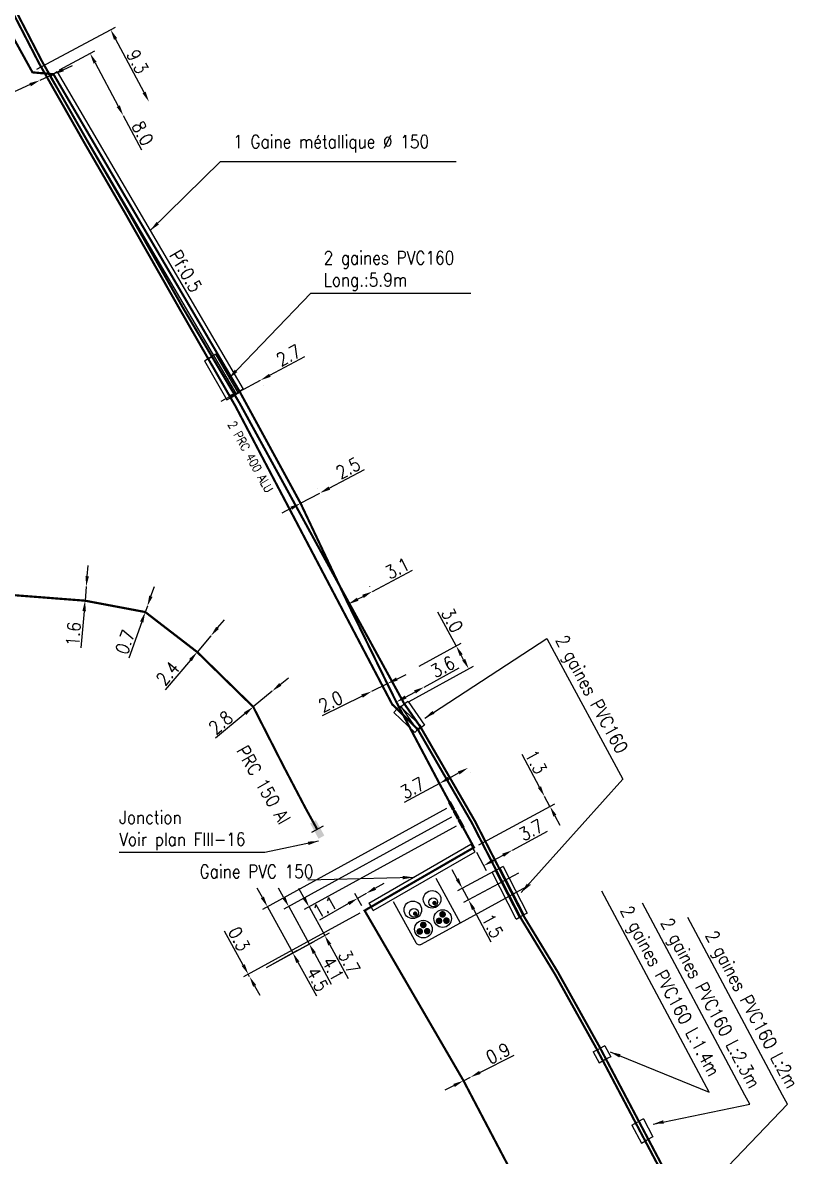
# Model space of a CAD drawing. Header units: millimetres. Extents: x 113457 to 114000, y 153000 to 154000.
# Drawn here: x 113658.1 to 113748.3, y 153534.9 to 153663.9 of the extents above; entities that cross this region are included whole.
import ezdxf
from ezdxf.enums import TextEntityAlignment as Align

# ---------------------------------------------------------------- set-up
doc = ezdxf.new("R2010")
doc.units = ezdxf.units.MM
doc.header["$PDMODE"] = 34
doc.layers.get('0').update_dxf_attribs({"linetype": 'CONTINUOUS'})
doc.layers.get('DEFPOINTS').update_dxf_attribs({"linetype": 'CONTINUOUS'})
for name, color, linetype in [('M_130', 3, 'M_ST_15'), ('M_300', 7, 'CONTINUOUS'), ('M_400', 7, 'CONTINUOUS')]:
    doc.layers.add(name, color=color, linetype=linetype)
doc.styles.add('M_ROMANS', font='ROMANS.shx', dxfattribs={"width": 0.75})
doc.styles.get("Standard").update_dxf_attribs({"font": 'romans.shx', "width": 0.85})
doc.linetypes.add('M_ST_15', pattern='A,5,-0.3,["XX",Standard,S=1,R=0,X=0,Y=-0.5],-2.5', length=7.8)
doc.dimstyles.get("Standard").update_dxf_attribs({"dimtxt": 1.5, "dimasz": 1.2, "dimexe": 0.625, "dimexo": 0.625, "dimgap": 0.25, "dimtad": 1, "dimdec": 1, "dimzin": 0, "dimdsep": 46, "dimtxsty": 'Standard', "dimcen": -0.5, "dimadec": 0, "dimazin": 0, "dimtfac": 1, "dimtdec": 1, "dimtmove": 0, "dimatfit": 3, "dimfxl": 1, "dimtolj": 1, "dimtzin": 0, "dimarcsym": 0})

# ---------------------------------------------------------------- blocks, each defined once
blk = doc.blocks.new('*D22')
at = {"layer": 'DEFPOINTS', "color": 0, "linetype": 'Continuous', "transparency": 16777216}
for p in [(113660.05, 153657.31), (113660.05, 153657.31), (113661.61, 153658.01)]:
    blk.add_point(p, dxfattribs=at)
at = {"layer": 'M_130', "color": 0, "linetype": 'Continuous', "lineweight": -2, "transparency": 16777216}
for p, q in [((113662.7, 153658.51), (113663.79, 153659)), ((113658.96, 153656.82), (113655, 153655.03)), ((113661.61, 153658.01), (113660.05, 153657.31))]:
    blk.add_line(p, q, dxfattribs=at)
at = {"layer": 'M_130', "color": 0, "linetype": 'Continuous', "transparency": 16777216}
for points in [[(113662.62, 153658.69), (113662.78, 153658.33), (113661.61, 153658.01)], [(113658.87, 153657), (113659.04, 153656.63), (113660.05, 153657.31)]]:
    blk.add_solid(points, dxfattribs=at)
at = {"layer": 'M_130', "color": 0, "linetype": 'Continuous', "transparency": 16777216, "insert": (113655.95, 153656.56), "char_height": 1.5, "attachment_point": 5, "rotation": 24.3128}
blk.add_mtext('\\A1;1.7', dxfattribs=at)
blk = doc.blocks.new('*D23')
at = {"layer": 'DEFPOINTS', "color": 0, "linetype": 'Continuous', "transparency": 16777216}
for p in [(113661.73, 153658.2), (113669.55, 153653.31), (113665.49, 153651.15)]:
    blk.add_point(p, dxfattribs=at)
at = {"layer": 'M_130', "color": 0, "linetype": 'Continuous', "lineweight": -2, "transparency": 16777216}
for p, q in [((113662.28, 153658.5), (113666.33, 153660.66)), ((113666.35, 153659.31), (113668.98, 153654.37)), ((113669.55, 153653.31), (113671.62, 153649.42))]:
    blk.add_line(p, q, dxfattribs=at)
at = {"layer": 'M_130', "color": 0, "linetype": 'Continuous', "transparency": 16777216}
for points in [[(113666.52, 153659.4), (113666.17, 153659.21), (113665.78, 153660.37)], [(113669.16, 153654.46), (113668.81, 153654.27), (113669.55, 153653.31)]]:
    blk.add_solid(points, dxfattribs=at)
at = {"layer": 'M_130', "color": 0, "linetype": 'Continuous', "transparency": 16777216, "insert": (113671.76, 153651.29), "char_height": 1.5, "attachment_point": 5, "rotation": 298.0617}
blk.add_mtext('\\A1;8.0', dxfattribs=at)
blk = doc.blocks.new('*D24')
at = {"layer": 'DEFPOINTS', "color": 0, "linetype": 'Continuous', "transparency": 16777216}
for p in [(113685.16, 153623.2), (113685.16, 153623.19), (113682.78, 153621.93)]:
    blk.add_point(p, dxfattribs=at)
at = {"layer": 'M_130', "color": 0, "linetype": 'Continuous', "lineweight": -2, "transparency": 16777216}
for p, q in [((113686.22, 153623.76), (113690.22, 153625.9)), ((113682.78, 153621.92), (113685.16, 153623.19)), ((113685.45, 153622.65), (113685.46, 153622.64)), ((113681.72, 153621.35), (113680.66, 153620.79)), ((113683.07, 153621.38), (113683.08, 153621.37))]:
    blk.add_line(p, q, dxfattribs=at)
at = {"layer": 'M_130', "color": 0, "linetype": 'Continuous', "transparency": 16777216}
for points in [[(113686.13, 153623.93), (113686.31, 153623.58), (113685.16, 153623.19)], [(113681.63, 153621.53), (113681.82, 153621.18), (113682.78, 153621.92)]]:
    blk.add_solid(points, dxfattribs=at)
at = {"layer": 'M_130', "color": 0, "linetype": 'Continuous', "transparency": 16777216, "insert": (113688.35, 153626.03), "char_height": 1.5, "attachment_point": 5, "rotation": 28.1362}
blk.add_mtext('\\A1;2.7', dxfattribs=at)
blk = doc.blocks.new('*D25')
at = {"layer": 'DEFPOINTS', "color": 0, "linetype": 'Continuous', "transparency": 16777216}
for p in [(113691.93, 153610.37), (113691.94, 153610.36), (113689.73, 153609.19)]:
    blk.add_point(p, dxfattribs=at)
at = {"layer": 'M_130', "color": 0, "linetype": 'Continuous', "lineweight": -2, "transparency": 16777216}
for p, q in [((113692.99, 153610.93), (113697, 153613.05)), ((113689.72, 153609.2), (113691.93, 153610.37)), ((113691.64, 153610.91), (113691.64, 153610.92)), ((113689.44, 153609.74), (113689.43, 153609.75)), ((113688.66, 153608.63), (113687.6, 153608.07))]:
    blk.add_line(p, q, dxfattribs=at)
at = {"layer": 'M_130', "color": 0, "linetype": 'Continuous', "transparency": 16777216}
for points in [[(113692.9, 153611.11), (113693.09, 153610.75), (113691.93, 153610.37)], [(113688.57, 153608.81), (113688.76, 153608.46), (113689.72, 153609.2)]]:
    blk.add_solid(points, dxfattribs=at)
at = {"layer": 'M_130', "color": 0, "linetype": 'Continuous', "transparency": 16777216, "insert": (113695.13, 153613.19), "char_height": 1.5, "attachment_point": 5, "rotation": 27.9201}
blk.add_mtext('\\A1;2.5', dxfattribs=at)
blk = doc.blocks.new('*D26')
at = {"layer": 'DEFPOINTS', "color": 0, "linetype": 'Continuous', "transparency": 16777216}
for p in [(113697.89, 153599.17), (113697.9, 153599.16), (113695.16, 153597.71)]:
    blk.add_point(p, dxfattribs=at)
at = {"layer": 'M_130', "color": 0, "linetype": 'Continuous', "lineweight": -2, "transparency": 16777216}
for p, q in [((113697.89, 153599.17), (113702.45, 153601.59)), ((113697.61, 153599.71), (113697.6, 153599.72)), ((113694.87, 153598.26), (113694.86, 153598.27)), ((113696.21, 153598.28), (113696.83, 153598.61))]:
    blk.add_line(p, q, dxfattribs=at)
at = {"layer": 'M_130', "color": 0, "linetype": 'Continuous', "transparency": 16777216}
for points in [[(113696.74, 153598.79), (113696.92, 153598.43), (113697.89, 153599.17)], [(113696.12, 153598.46), (113696.3, 153598.11), (113695.15, 153597.72)]]:
    blk.add_solid(points, dxfattribs=at)
at = {"layer": 'M_130', "color": 0, "linetype": 'Continuous', "transparency": 16777216, "insert": (113700.74, 153601.81), "char_height": 1.5, "attachment_point": 5, "rotation": 27.9154}
blk.add_mtext('\\A1;3.1', dxfattribs=at)
blk = doc.blocks.new('*D27')
at = {"layer": 'DEFPOINTS', "color": 0, "linetype": 'Continuous', "transparency": 16777216}
for p in [(113703.78, 153588.3), (113703.78, 153588.3), (113700.62, 153586.59)]:
    blk.add_point(p, dxfattribs=at)
at = {"layer": 'M_130', "color": 0, "linetype": 'Continuous', "lineweight": -2, "transparency": 16777216}
for p, q in [((113703.78, 153588.3), (113707.77, 153590.47)), ((113701.68, 153587.16), (113702.73, 153587.73))]:
    blk.add_line(p, q, dxfattribs=at)
at = {"layer": 'M_130', "color": 0, "linetype": 'Continuous', "transparency": 16777216}
for points in [[(113701.58, 153587.34), (113701.77, 153586.98), (113700.62, 153586.59)], [(113702.63, 153587.91), (113702.83, 153587.56), (113703.78, 153588.3)]]:
    blk.add_solid(points, dxfattribs=at)
at = {"layer": 'M_130', "color": 0, "linetype": 'Continuous', "transparency": 16777216, "insert": (113705.9, 153590.59), "char_height": 1.5, "attachment_point": 5, "rotation": 28.4986}
blk.add_mtext('\\A1;3.6', dxfattribs=at)
blk = doc.blocks.new('*D28')
at = {"layer": 'DEFPOINTS', "color": 0, "linetype": 'Continuous', "transparency": 16777216}
for p in [(113708.77, 153579.09), (113708.77, 153579.09), (113705.52, 153577.33)]:
    blk.add_point(p, dxfattribs=at)
at = {"layer": 'M_130', "color": 0, "linetype": 'Continuous', "lineweight": -2, "transparency": 16777216}
for p, q in [((113707.72, 153578.52), (113706.58, 153577.9)), ((113709.07, 153578.54), (113709.07, 153578.54)), ((113705.52, 153577.33), (113701.53, 153575.17)), ((113705.82, 153576.78), (113705.82, 153576.78))]:
    blk.add_line(p, q, dxfattribs=at)
at = {"layer": 'M_130', "color": 0, "linetype": 'Continuous', "transparency": 16777216}
for points in [[(113707.62, 153578.7), (113707.81, 153578.35), (113708.77, 153579.09)], [(113706.48, 153578.08), (113706.67, 153577.73), (113705.52, 153577.33)]]:
    blk.add_solid(points, dxfattribs=at)
at = {"layer": 'M_130', "color": 0, "linetype": 'Continuous', "transparency": 16777216, "insert": (113702.45, 153576.81), "char_height": 1.5, "attachment_point": 5, "rotation": 28.4174}
blk.add_mtext('\\A1;3.7', dxfattribs=at)
blk = doc.blocks.new('*D29')
at = {"layer": 'DEFPOINTS', "color": 0, "linetype": 'Continuous', "transparency": 16777216}
for p in [(113708.26, 153543.52), (113709.06, 153543.92), (113709.06, 153543.92)]:
    blk.add_point(p, dxfattribs=at)
at = {"layer": 'M_130', "color": 0, "linetype": 'Continuous', "lineweight": -2, "transparency": 16777216}
for p, q in [((113710.13, 153544.46), (113714.04, 153546.44)), ((113708.26, 153543.52), (113709.06, 153543.92)), ((113707.19, 153542.98), (113706.12, 153542.44))]:
    blk.add_line(p, q, dxfattribs=at)
at = {"layer": 'M_130', "color": 0, "linetype": 'Continuous', "transparency": 16777216}
for points in [[(113710.04, 153544.64), (113710.22, 153544.29), (113709.06, 153543.92)], [(113707.1, 153543.15), (113707.28, 153542.8), (113708.26, 153543.52)]]:
    blk.add_solid(points, dxfattribs=at)
at = {"layer": 'M_130', "color": 0, "linetype": 'Continuous', "transparency": 16777216, "insert": (113712.2, 153546.63), "char_height": 1.5, "attachment_point": 5, "rotation": 26.8109}
blk.add_mtext('\\A1;0.9', dxfattribs=at)
blk = doc.blocks.new('*D48')
at = {"layer": 'DEFPOINTS', "color": 0, "linetype": 'Continuous', "transparency": 16777216}
for p in [(113697.01, 153562.87), (113697.16, 153562.61), (113683.92, 153555.35)]:
    blk.add_point(p, dxfattribs=at)
at = {"layer": 'M_130', "color": 0, "linetype": 'Continuous', "lineweight": -2, "transparency": 16777216}
for p, q in [((113696.47, 153562.57), (113683.23, 153555.32)), ((113683.2, 153556.67), (113681.08, 153560.54)), ((113683.92, 153555.35), (113683.78, 153555.62)), ((113684.5, 153554.3), (113685.08, 153553.25))]:
    blk.add_line(p, q, dxfattribs=at)
at = {"layer": 'M_130', "color": 0, "linetype": 'Continuous', "transparency": 16777216}
for points in [[(113683.38, 153556.77), (113683.02, 153556.58), (113683.78, 153555.62)], [(113684.68, 153554.4), (113684.32, 153554.2), (113683.92, 153555.35)]]:
    blk.add_solid(points, dxfattribs=at)
at = {"layer": 'M_130', "color": 0, "linetype": 'Continuous', "transparency": 16777216, "insert": (113682.72, 153559.63), "char_height": 1.5, "attachment_point": 5, "rotation": 298.7255}
blk.add_mtext('\\A1;0.3', dxfattribs=at)
blk = doc.blocks.new('*D49')
at = {"layer": 'DEFPOINTS', "color": 0, "linetype": 'Continuous', "transparency": 16777216}
for p in [(113697.17, 153564.81), (113697.01, 153562.87), (113697.97, 153563.42)]:
    blk.add_point(p, dxfattribs=at)
at = {"layer": 'M_130', "color": 0, "linetype": 'Continuous', "lineweight": -2, "transparency": 16777216}
for p, q in [((113698.21, 153565.41), (113699.25, 153566)), ((113696.7, 153563.42), (113695.91, 153564.8)), ((113697.17, 153564.81), (113696.22, 153564.26)), ((113695.18, 153563.66), (113691.86, 153561.76))]:
    blk.add_line(p, q, dxfattribs=at)
at = {"layer": 'M_130', "color": 0, "linetype": 'Continuous', "transparency": 16777216}
for points in [[(113698.11, 153565.58), (113698.31, 153565.23), (113697.17, 153564.81)], [(113695.08, 153563.84), (113695.28, 153563.49), (113696.22, 153564.26)]]:
    blk.add_solid(points, dxfattribs=at)
at = {"layer": 'M_130', "color": 0, "linetype": 'Continuous', "transparency": 16777216, "insert": (113692.5, 153563.28), "char_height": 1.5, "attachment_point": 5, "rotation": 29.8367}
blk.add_mtext('\\A1;1.1', dxfattribs=at)
blk = doc.blocks.new('*D51')
at = {"layer": 'DEFPOINTS', "color": 0, "linetype": 'Continuous', "transparency": 16777216}
for p in [(113668.11, 153663.08), (113659.17, 153658.31), (113672.48, 153654.87)]:
    blk.add_point(p, dxfattribs=at)
at = {"layer": 'M_130', "color": 0, "linetype": 'Continuous', "lineweight": -2, "transparency": 16777216}
for p, q in [((113659.72, 153658.6), (113668.66, 153663.37)), ((113671.91, 153655.93), (113668.67, 153662.02))]:
    blk.add_line(p, q, dxfattribs=at)
at = {"layer": 'M_130', "color": 0, "linetype": 'Continuous', "transparency": 16777216}
for points in [[(113668.85, 153662.11), (113668.49, 153661.92), (113668.11, 153663.08)], [(113672.09, 153656.02), (113671.74, 153655.84), (113672.48, 153654.87)]]:
    blk.add_solid(points, dxfattribs=at)
at = {"layer": 'M_130', "color": 0, "linetype": 'Continuous', "transparency": 16777216, "insert": (113671.17, 153659.44), "char_height": 1.5, "attachment_point": 5, "rotation": 298.0617}
blk.add_mtext('\\A1;9.3', dxfattribs=at)
blk = doc.blocks.new('*D52')
at = {"layer": 'DEFPOINTS', "color": 0, "linetype": 'Continuous', "transparency": 16777216}
for p in [(113717.48, 153575.86), (113718.1, 153574.71), (113709.45, 153570.05)]:
    blk.add_point(p, dxfattribs=at)
at = {"layer": 'M_130', "color": 0, "linetype": 'Continuous', "lineweight": -2, "transparency": 16777216}
for p, q in [((113716.91, 153576.92), (113714.92, 153580.61)), ((113718.1, 153574.71), (113717.48, 153575.86)), ((113710, 153570.35), (113718.65, 153575.01)), ((113718.66, 153573.66), (113719.23, 153572.6))]:
    blk.add_line(p, q, dxfattribs=at)
at = {"layer": 'M_130', "color": 0, "linetype": 'Continuous', "transparency": 16777216}
for points in [[(113717.08, 153577.01), (113716.73, 153576.82), (113717.48, 153575.86)], [(113718.84, 153573.75), (113718.49, 153573.56), (113718.1, 153574.71)]]:
    blk.add_solid(points, dxfattribs=at)
at = {"layer": 'M_130', "color": 0, "linetype": 'Continuous', "transparency": 16777216, "insert": (113716.51, 153579.77), "char_height": 1.5, "attachment_point": 5, "rotation": 298.3428}
blk.add_mtext('\\A1;1.3', dxfattribs=at)
blk = doc.blocks.new('*D53')
at = {"layer": 'DEFPOINTS', "color": 0, "linetype": 'Continuous', "transparency": 16777216}
for p in [(113709.45, 153570.05), (113713.82, 153569.74), (113713.82, 153569.74)]:
    blk.add_point(p, dxfattribs=at)
at = {"layer": 'M_130', "color": 0, "linetype": 'Continuous', "lineweight": -2, "transparency": 16777216}
for p, q in [((113713.82, 153569.74), (113717.81, 153571.89)), ((113709.75, 153569.5), (113710.86, 153567.43)), ((113711.62, 153568.55), (113712.77, 153569.17))]:
    blk.add_line(p, q, dxfattribs=at)
at = {"layer": 'M_130', "color": 0, "linetype": 'Continuous', "transparency": 16777216}
for points in [[(113712.67, 153569.34), (113712.86, 153568.99), (113713.82, 153569.74)], [(113711.53, 153568.73), (113711.72, 153568.37), (113710.57, 153567.98)]]:
    blk.add_solid(points, dxfattribs=at)
at = {"layer": 'M_130', "color": 0, "linetype": 'Continuous', "transparency": 16777216, "insert": (113715.94, 153572.02), "char_height": 1.5, "attachment_point": 5, "rotation": 28.3526}
blk.add_mtext('\\A1;3.7', dxfattribs=at)
blk = doc.blocks.new('*D71')
at = {"layer": 'DEFPOINTS', "color": 0, "linetype": 'Continuous', "transparency": 16777216}
for p in [(113672.29, 153597.49), (113672.29, 153597.49), (113672.05, 153596.83)]:
    blk.add_point(p, dxfattribs=at)
at = {"layer": 'M_130', "color": 0, "linetype": 'Continuous', "lineweight": -2, "transparency": 16777216}
for p, q in [((113672.69, 153598.62), (113673.1, 153599.75)), ((113672.29, 153597.49), (113672.05, 153596.83)), ((113671.65, 153595.7), (113670.17, 153591.59))]:
    blk.add_line(p, q, dxfattribs=at)
at = {"layer": 'M_130', "color": 0, "linetype": 'Continuous', "transparency": 16777216}
for points in [[(113672.5, 153598.69), (113672.88, 153598.55), (113672.29, 153597.49)], [(113671.46, 153595.77), (113671.83, 153595.63), (113672.05, 153596.83)]]:
    blk.add_solid(points, dxfattribs=at)
at = {"layer": 'M_130', "color": 0, "linetype": 'Continuous', "transparency": 16777216, "insert": (113669.76, 153593.42), "char_height": 1.5, "attachment_point": 5, "rotation": 70.2976}
blk.add_mtext('\\A1;0.7', dxfattribs=at)
blk = doc.blocks.new('*D72')
at = {"layer": 'DEFPOINTS', "color": 0, "linetype": 'Continuous', "transparency": 16777216}
for p in [(113665.34, 153599.72), (113665.34, 153599.72), (113665.2, 153598.12)]:
    blk.add_point(p, dxfattribs=at)
at = {"layer": 'M_130', "color": 0, "linetype": 'Continuous', "lineweight": -2, "transparency": 16777216}
for p, q in [((113665.44, 153600.91), (113665.55, 153602.11)), ((113665.34, 153599.72), (113665.2, 153598.12)), ((113665.1, 153596.93), (113664.74, 153592.75))]:
    blk.add_line(p, q, dxfattribs=at)
at = {"layer": 'M_130', "color": 0, "linetype": 'Continuous', "transparency": 16777216}
for points in [[(113665.25, 153600.93), (113665.64, 153600.89), (113665.34, 153599.72)], [(113664.9, 153596.94), (113665.3, 153596.91), (113665.2, 153598.12)]]:
    blk.add_solid(points, dxfattribs=at)
at = {"layer": 'M_130', "color": 0, "linetype": 'Continuous', "transparency": 16777216, "insert": (113663.87, 153594.33), "char_height": 1.5, "attachment_point": 5, "rotation": 85.081}
blk.add_mtext('\\A1;1.6', dxfattribs=at)
blk = doc.blocks.new('*D73')
at = {"layer": 'DEFPOINTS', "color": 0, "linetype": 'Continuous', "transparency": 16777216}
for p in [(113679.51, 153594.11), (113679.51, 153594.11), (113677.96, 153592.28)]:
    blk.add_point(p, dxfattribs=at)
at = {"layer": 'M_130', "color": 0, "linetype": 'Continuous', "lineweight": -2, "transparency": 16777216}
for p, q in [((113680.28, 153595.03), (113681.05, 153595.95)), ((113679.51, 153594.11), (113677.96, 153592.28)), ((113677.19, 153591.36), (113674.33, 153587.97))]:
    blk.add_line(p, q, dxfattribs=at)
at = {"layer": 'M_130', "color": 0, "linetype": 'Continuous', "transparency": 16777216}
for points in [[(113680.13, 153595.16), (113680.43, 153594.9), (113679.51, 153594.11)], [(113677.04, 153591.49), (113677.34, 153591.23), (113677.96, 153592.28)]]:
    blk.add_solid(points, dxfattribs=at)
at = {"layer": 'M_130', "color": 0, "linetype": 'Continuous', "transparency": 16777216, "insert": (113674.61, 153589.85), "char_height": 1.5, "attachment_point": 5, "rotation": 49.9177}
blk.add_mtext('\\A1;2.4', dxfattribs=at)
blk = doc.blocks.new('*D74')
at = {"layer": 'DEFPOINTS', "color": 0, "linetype": 'Continuous', "transparency": 16777216}
for p in [(113686.49, 153587.83), (113686.49, 153587.83), (113684.34, 153586.04)]:
    blk.add_point(p, dxfattribs=at)
at = {"layer": 'M_130', "color": 0, "linetype": 'Continuous', "lineweight": -2, "transparency": 16777216}
for p, q in [((113687.42, 153588.59), (113688.34, 153589.36)), ((113686.49, 153587.83), (113684.34, 153586.04)), ((113683.41, 153585.27), (113680.05, 153582.48))]:
    blk.add_line(p, q, dxfattribs=at)
at = {"layer": 'M_130', "color": 0, "linetype": 'Continuous', "transparency": 16777216}
for points in [[(113687.29, 153588.75), (113687.54, 153588.44), (113686.49, 153587.83)], [(113683.29, 153585.43), (113683.54, 153585.12), (113684.34, 153586.04)]]:
    blk.add_solid(points, dxfattribs=at)
at = {"layer": 'M_130', "color": 0, "linetype": 'Continuous', "transparency": 16777216, "insert": (113680.63, 153584.26), "char_height": 1.5, "attachment_point": 5, "rotation": 39.6841}
blk.add_mtext('\\A1;2.8', dxfattribs=at)
blk = doc.blocks.new('M_300_04')
at = {"color": 0, "linetype": 'Continuous'}
blk.add_line((0, 1.125), (0, -0.375), dxfattribs=at)
blk.add_solid([(-1, 0.75), (-1, 0), (1, 0.75), (1, 0)], dxfattribs=at)
at = {"color": 0, "linetype": 'Continuous', "style": 'M_ROMANS', "width": 0.75, "flags": 3}
for tag, p in [('DEF_LEG', (0, -4.625)), ('DEF_COUP', (0, -7.125)), ('DEF_TYPE', (0, -9.625))]:
    blk.add_attdef(tag, text='', height=1.2, dxfattribs=at).set_placement(p, align=Align.MIDDLE)
blk = doc.blocks.new('*D97')
at = {"layer": 'DEFPOINTS', "color": 0, "linetype": 'Continuous', "transparency": 16777216}
for p in [(113712.31, 153567.66), (113715.06, 153567.44), (113708.83, 153564.08)]:
    blk.add_point(p, dxfattribs=at)
at = {"layer": 'M_400', "color": 0, "linetype": 'Continuous', "lineweight": -2, "transparency": 16777216}
for p, q in [((113707.55, 153566.45), (113706.98, 153567.51)), ((113711.76, 153567.36), (113707.57, 153565.1)), ((113714.51, 153567.14), (113708.28, 153563.78)), ((113708.12, 153565.4), (113708.83, 153564.08)), ((113709.4, 153563.02), (113711.39, 153559.33))]:
    blk.add_line(p, q, dxfattribs=at)
at = {"layer": 'M_400', "color": 0, "linetype": 'Continuous', "transparency": 16777216}
for points in [[(113707.73, 153566.55), (113707.38, 153566.36), (113708.12, 153565.4)], [(113709.58, 153563.12), (113709.23, 153562.93), (113708.83, 153564.08)]]:
    blk.add_solid(points, dxfattribs=at)
at = {"layer": 'M_400', "color": 0, "linetype": 'Continuous', "transparency": 16777216, "insert": (113711.56, 153561.12), "char_height": 1.5, "attachment_point": 5, "rotation": 298.3526}
blk.add_mtext('\\A1;1.5', dxfattribs=at)
blk = doc.blocks.new('*D98')
at = {"layer": 'DEFPOINTS', "color": 0, "linetype": 'Continuous', "transparency": 16777216}
for p in [(113707.43, 153592.98), (113702.66, 153590.38), (113701.54, 153586.37)]:
    blk.add_point(p, dxfattribs=at)
at = {"layer": 'M_400', "color": 0, "linetype": 'Continuous', "lineweight": -2, "transparency": 16777216}
for p, q in [((113707.43, 153592.98), (113705.34, 153596.81)), ((113703.21, 153590.67), (113707.98, 153593.28)), ((113708.28, 153591.41), (113708, 153591.92)), ((113702.09, 153586.67), (113709.4, 153590.66))]:
    blk.add_line(p, q, dxfattribs=at)
at = {"layer": 'M_400', "color": 0, "linetype": 'Continuous', "transparency": 16777216}
for points in [[(113708.18, 153592.02), (113707.83, 153591.83), (113707.43, 153592.98)], [(113708.46, 153591.51), (113708.11, 153591.32), (113708.86, 153590.36)]]:
    blk.add_solid(points, dxfattribs=at)
at = {"layer": 'M_400', "color": 0, "linetype": 'Continuous', "transparency": 16777216, "insert": (113706.98, 153595.9), "char_height": 1.5, "attachment_point": 5, "rotation": 298.5851}
blk.add_mtext('\\A1;3.0', dxfattribs=at)
blk = doc.blocks.new('*D172')
at = {"layer": 'DEFPOINTS', "color": 0, "linetype": 'Continuous', "transparency": 16777216}
for p in [(113707.44, 153573.78), (113690.71, 153559.07), (113685.3, 153556.11)]:
    blk.add_point(p, dxfattribs=at)
at = {"layer": 'M_300', "color": 0, "linetype": 'Continuous', "lineweight": -2, "transparency": 16777216}
for p, q in [((113706.89, 153573.48), (113687.83, 153563.03)), ((113687.8, 153564.38), (113687.22, 153565.43)), ((113688.38, 153563.33), (113690.71, 153559.07)), ((113685.85, 153556.41), (113691.26, 153559.37)), ((113691.29, 153558.02), (113693.21, 153554.51))]:
    blk.add_line(p, q, dxfattribs=at)
at = {"layer": 'M_300', "color": 0, "linetype": 'Continuous', "transparency": 16777216}
for points in [[(113687.98, 153564.48), (113687.62, 153564.28), (113688.38, 153563.33)], [(113691.46, 153558.12), (113691.11, 153557.92), (113690.71, 153559.07)]]:
    blk.add_solid(points, dxfattribs=at)
at = {"layer": 'M_300', "color": 0, "linetype": 'Continuous', "transparency": 16777216, "insert": (113693.41, 153556.22), "char_height": 1.5, "attachment_point": 5, "rotation": 298.7255}
blk.add_mtext('\\A1;4.1', dxfattribs=at)
blk = doc.blocks.new('*D173')
at = {"layer": 'DEFPOINTS', "color": 0, "linetype": 'Continuous', "transparency": 16777216}
for p in [(113707.98, 153572.76), (113692.47, 153560.04), (113685.3, 153556.11)]:
    blk.add_point(p, dxfattribs=at)
at = {"layer": 'M_300', "color": 0, "linetype": 'Continuous', "lineweight": -2, "transparency": 16777216}
for p, q in [((113707.44, 153572.46), (113690.14, 153562.98)), ((113690.11, 153564.34), (113689.54, 153565.39)), ((113690.69, 153563.28), (113692.47, 153560.04)), ((113685.85, 153556.41), (113693.02, 153560.34)), ((113693.05, 153558.98), (113695.15, 153555.15))]:
    blk.add_line(p, q, dxfattribs=at)
at = {"layer": 'M_300', "color": 0, "linetype": 'Continuous', "transparency": 16777216}
for points in [[(113690.29, 153564.43), (113689.94, 153564.24), (113690.69, 153563.28)], [(113693.22, 153559.08), (113692.87, 153558.89), (113692.47, 153560.04)]]:
    blk.add_solid(points, dxfattribs=at)
at = {"layer": 'M_300', "color": 0, "linetype": 'Continuous', "transparency": 16777216, "insert": (113695.26, 153557.02), "char_height": 1.5, "attachment_point": 5, "rotation": 298.7255}
blk.add_mtext('\\A1;3.7', dxfattribs=at)
blk = doc.blocks.new('*D174')
at = {"layer": 'DEFPOINTS', "color": 0, "linetype": 'Continuous', "transparency": 16777216}
for p in [(113706.89, 153574.79), (113688.84, 153558.05), (113685.3, 153556.11)]:
    blk.add_point(p, dxfattribs=at)
at = {"layer": 'M_300', "color": 0, "linetype": 'Continuous', "lineweight": -2, "transparency": 16777216}
for p, q in [((113706.34, 153574.49), (113685.41, 153563.01)), ((113685.38, 153564.36), (113684.8, 153565.42)), ((113685.96, 153563.31), (113688.84, 153558.05)), ((113685.85, 153556.41), (113689.39, 153558.35)), ((113689.42, 153556.99), (113691.52, 153553.16))]:
    blk.add_line(p, q, dxfattribs=at)
at = {"layer": 'M_300', "color": 0, "linetype": 'Continuous', "transparency": 16777216}
for points in [[(113685.55, 153564.46), (113685.2, 153564.27), (113685.96, 153563.31)], [(113689.59, 153557.09), (113689.24, 153556.9), (113688.84, 153558.05)]]:
    blk.add_solid(points, dxfattribs=at)
at = {"layer": 'M_300', "color": 0, "linetype": 'Continuous', "transparency": 16777216, "insert": (113691.63, 153555.03), "char_height": 1.5, "attachment_point": 5, "rotation": 298.7255}
blk.add_mtext('\\A1;4.5', dxfattribs=at)
blk = doc.blocks.new('M_300_03')
at = {"color": 0, "linetype": 'Continuous'}
blk.add_solid([(-1, 0.75), (-1, 0), (1, 0.75), (1, 0)], dxfattribs=at)
at = {"color": 0, "linetype": 'Continuous', "style": 'M_ROMANS', "width": 0.75, "flags": 3}
for tag, p in [('DEF_LEG', (0, -4.625)), ('DEF_COUP', (0, -7.125)), ('DEF_TYPE', (0, -9.625))]:
    blk.add_attdef(tag, text='', height=1.2, dxfattribs=at).set_placement(p, align=Align.MIDDLE)
blk = doc.blocks.new('*D175')
at = {"layer": 'DEFPOINTS', "color": 0, "linetype": 'Continuous', "transparency": 16777216}
for p in [(113699.59, 153588.68), (113699.59, 153588.68), (113697.8, 153587.8)]:
    blk.add_point(p, dxfattribs=at)
at = {"layer": 'M_130', "color": 0, "linetype": 'Continuous', "lineweight": -2, "transparency": 16777216}
for p, q in [((113700.67, 153589.21), (113701.75, 153589.74)), ((113699.59, 153588.68), (113697.8, 153587.8)), ((113696.72, 153587.27), (113692.18, 153585.04))]:
    blk.add_line(p, q, dxfattribs=at)
at = {"layer": 'M_130', "color": 0, "linetype": 'Continuous', "transparency": 16777216}
for points in [[(113700.58, 153589.39), (113700.76, 153589.03), (113699.59, 153588.68)], [(113696.63, 153587.45), (113696.81, 153587.09), (113697.8, 153587.8)]]:
    blk.add_solid(points, dxfattribs=at)
at = {"layer": 'M_130', "color": 0, "linetype": 'Continuous', "transparency": 16777216, "insert": (113693.16, 153586.64), "char_height": 1.5, "attachment_point": 5, "rotation": 26.161}
blk.add_mtext('\\A1;2.0', dxfattribs=at)

msp = doc.modelspace()

# ---------------------------------------------------------------- linework, layer by layer
at = {"layer": 'M_130', "color": 3, "const_width": 0.25, "flags": 128}
msp.add_lwpolyline([(113600.93, 153746.5), (113600.99, 153746.4, 0.428385), (113601.68, 153746.18), (113607.27, 153749.26), (113613.6, 153738.15), (113617.59, 153730.93), (113627.64, 153713.73), (113633.66, 153703.28), (113634.89, 153702.89), (113642.61, 153688.33), (113659.22, 153658.22), (113661.61, 153658.01), (113682.78, 153621.93), (113689.73, 153609.19), (113695.16, 153597.71), (113699.59, 153588.68), (113700.62, 153586.59), (113705.52, 153577.33), (113706.89, 153574.79), (113707.44, 153573.78), (113707.98, 153572.76), (113709.45, 153570.05), (113697.01, 153562.87), (113708.26, 153543.52), (113716.06, 153528.68), (113720.54, 153519.82), (113733.76, 153495.49), (113736.56, 153491.2), (113736.56, 153491.2), (113743.26, 153477.26), (113744.81, 153476.98), (113746.31, 153472.73), (113750.73, 153461.89), (113752.75, 153456.7), (113755.8, 153446.67), (113758.42, 153439.25), (113761.41, 153429.48), (113764.64, 153420.14), (113769.79, 153403.63), (113780.29, 153369.59), (113787.25, 153348.78), (113787.25, 153348.78), (113798.42, 153311.54), (113801.13, 153302.96), (113806.16, 153289.16), (113806.16, 153289.16), (113807.04, 153286.49), (113808.56, 153286.16), (113812.6, 153273.52), (113829.3, 153219.45), (113837.36, 153194.14), (113846.95, 153162.16), (113850.97, 153149.45), (113855.89, 153134.33), (113857.89, 153127.76), (113858.23, 153125.9), (113858.69, 153121.87), (113865.19, 153101.06), (113869.82, 153087.29), (113871.17, 153083.51), (113873.89, 153075.95), (113876.69, 153066.61), (113876.69, 153066.61), (113883.81, 153049.82), (113887.32, 153037.97), (113892.08, 153022.86), (113893.4, 153021.86), (113894.06, 153019.89), (113892.75, 153018.54), (113894.38, 153012.79), (113898.51, 153001.16), (113899, 153000)], format="xyb", dxfattribs=at)
at = {"layer": 'M_130', "const_width": 0.25, "flags": 128}
msp.add_lwpolyline([(113602.75, 153741.7), (113602.87, 153741.46), (113604.64, 153736.62), (113605.35, 153733.1, 0.345211), (113605.82, 153732.7), (113606.37, 153732.68), (113618.03, 153736.21, -0.329713), (113619.37, 153735.54), (113620.82, 153732.68), (113625.31, 153724.6), (113629.14, 153717.79), (113644.37, 153688.94), (113649.36, 153679.77), (113659.97, 153659.25), (113665.28, 153649.93), (113669.75, 153642.22), (113676.07, 153631.12), (113682.33, 153620.22), (113682.33, 153620.22), (113700.15, 153586.33), (113703.05, 153583.5), (113709.21, 153572.86), (113711.92, 153567.58), (113714.7, 153562.15), (113718.67, 153555.63), (113723.36, 153547.23), (113743.31, 153509.44), (113746.28, 153504.07), (113749.18, 153499.99), (113755.59, 153487.46), (113759.63, 153478.42), (113764.07, 153469.1), (113769.1, 153456.29), (113771.9, 153448), (113798.96, 153363), (113808.82, 153330.99), (113810.59, 153325.27), (113822.14, 153287.87), (113822.82, 153286.66), (113823.19, 153286.03), (113825.26, 153279.46), (113837.38, 153242.17), (113855.16, 153186.99), (113856.72, 153181.23), (113867.03, 153146.66), (113868.1, 153143.04), (113873.81, 153124.39), (113881.34, 153100.24), (113884.83, 153088.79), (113891.28, 153068.14), (113912.83, 153000)], format="xyb", dxfattribs=at)
at = {"layer": 'M_130', "const_width": 0.25}
msp.add_lwpolyline([(113743.66, 153509.64), (113723.71, 153547.42), (113719.02, 153555.83), (113715.05, 153562.35), (113712.28, 153567.76), (113709.56, 153573.05), (113703.39, 153583.72), (113701.49, 153586.45), (113682.81, 153620.55), (113682.81, 153620.55), (113676.41, 153631.32), (113670.1, 153642.42), (113665.63, 153650.13), (113660.32, 153659.44), (113649.71, 153679.96)], dxfattribs=at)
at = {"layer": 'M_130', "const_width": 0.25, "flags": 128}
msp.add_lwpolyline([(113630.94, 153653.11), (113634.26, 153646.89), (113636.11, 153639.06), (113636.26, 153634.27), (113636.62, 153632.3), (113637.56, 153614.12), (113637.73, 153608.45), (113635.25, 153604.17), (113632.92, 153599.44), (113631.63, 153597.01), (113641.76, 153590.5), (113642.01, 153590.35), (113642.62, 153591.64), (113645.39, 153596.24), (113649.24, 153598.67), (113655.67, 153598.86), (113665.2, 153598.12), (113672.05, 153596.83), (113677.96, 153592.28), (113684.34, 153586.04), (113687.78, 153579.3), (113690.24, 153574.61), (113691.62, 153572.1)], dxfattribs=at)
at = {"layer": 'M_130', "color": 7, "const_width": 0.25, "flags": 128}
for points in [[(113704.84, 153563.73, 1), (113705.09, 153563.73, 1)], [(113702.64, 153562.52, 1), (113702.89, 153562.52, 1)]]:
    msp.add_lwpolyline(points, format="xyb", close=True, dxfattribs=at)
at = {"layer": 'M_130', "const_width": 0.375, "flags": 128}
for points in [[(113705.69, 153562.44, 1), (113706.07, 153562.44, 1)], [(113703.5, 153561.24, 1), (113703.88, 153561.24, 1)], [(113705.57, 153561.54, 1), (113705.39, 153561.86, 1)], [(113706.41, 153561.89, 1), (113706.23, 153561.56, 1)], [(113703.38, 153560.33, 1), (113703.19, 153560.66, 1)], [(113704.22, 153560.68, 1), (113704.04, 153560.36, 1)]]:
    msp.add_lwpolyline(points, format="xyb", close=True, dxfattribs=at)
at = {"layer": 'M_130', "color": 7}
for centre, radius in [((113702.5, 153562.95), 1), ((113704.69, 153564.15), 1), ((113704.82, 153563.81), 0.5), ((113702.63, 153562.61), 0.5)]:
    msp.add_circle(centre, radius, dxfattribs=at)
at = {"layer": 'M_400', "color": 7}
for p, q in [((113662.04, 153658.27), (113661.61, 153658.01)), ((113662.04, 153658.27), (113683.21, 153622.18)), ((113661.18, 153657.76), (113661.61, 153658.01)), ((113661.18, 153657.76), (113682.35, 153621.67)), ((113679.64, 153625.91), (113679.21, 153625.66)), ((113679.21, 153625.65), (113679.64, 153625.91)), ((113680.07, 153626.16), (113679.64, 153625.91)), ((113679.64, 153625.91), (113682.2, 153621.45)), ((113682.68, 153621.74), (113680.07, 153626.16)), ((113678.78, 153625.41), (113679.21, 153625.66)), ((113678.78, 153625.41), (113681.33, 153620.96)), ((113681.81, 153621.23), (113679.21, 153625.65)), ((113683.21, 153622.18), (113682.78, 153621.92)), ((113681.33, 153620.96), (113681.77, 153621.21)), ((113682.2, 153621.45), (113681.77, 153621.21)), ((113681.81, 153621.23), (113682.25, 153621.49)), ((113682.68, 153621.74), (113682.25, 153621.49)), ((113682.35, 153621.67), (113682.78, 153621.92)), ((113701.01, 153586.14), (113700.66, 153585.78)), ((113703.4, 153583.87), (113701.01, 153586.14)), ((113701.13, 153586.09), (113701.54, 153586.37)), ((113701.13, 153586.09), (113702.99, 153583.39)), ((113701.95, 153586.66), (113701.54, 153586.37)), ((113701.95, 153586.66), (113703.81, 153583.95)), ((113700.32, 153585.41), (113700.66, 153585.78)), ((113702.71, 153583.14), (113700.32, 153585.41)), ((113702.71, 153583.14), (113703.05, 153583.5)), ((113702.99, 153583.39), (113703.4, 153583.67)), ((113703.4, 153583.87), (113703.05, 153583.5)), ((113703.81, 153583.95), (113703.4, 153583.67)), ((113697.5, 153563.73), (113709.08, 153570.41)), ((113709.08, 153570.41), (113709.33, 153569.98)), ((113698, 153562.87), (113709.58, 153569.55)), ((113709.58, 153569.55), (113709.33, 153569.98)), ((113712.76, 153567.89), (113712.31, 153567.66)), ((113712.76, 153567.89), (113715.49, 153562.58)), ((113711.53, 153567.25), (113711.97, 153567.48)), ((113714.26, 153561.91), (113711.53, 153567.25)), ((113711.87, 153567.43), (113712.31, 153567.66)), ((113711.87, 153567.43), (113714.6, 153562.12)), ((113712.42, 153567.71), (113711.97, 153567.48)), ((113715.15, 153562.37), (113712.42, 153567.71)), ((113697.5, 153563.73), (113697.75, 153563.3)), ((113698, 153562.87), (113697.75, 153563.3)), ((113714.26, 153561.91), (113714.71, 153562.14)), ((113714.6, 153562.12), (113715.05, 153562.35)), ((113715.15, 153562.37), (113714.71, 153562.14)), ((113715.49, 153562.58), (113715.05, 153562.35))]:
    msp.add_line(p, q, dxfattribs=at)
at = {"layer": 'M_400', "color": 7, "linetype": 'CONTINUOUS'}
for p, q in [((113724.36, 153547.49), (113723.7, 153547.14)), ((113724.36, 153547.49), (113725.01, 153546.25)), ((113723.03, 153546.79), (113723.7, 153547.14)), ((113723.03, 153546.79), (113723.68, 153545.56)), ((113723.68, 153545.56), (113724.34, 153545.91)), ((113725.01, 153546.25), (113724.34, 153545.91)), ((113727.42, 153538.47), (113728.08, 153538.82)), ((113727.42, 153538.47), (113728.5, 153536.43)), ((113728.75, 153539.17), (113728.08, 153538.82)), ((113728.75, 153539.17), (113729.82, 153537.13)), ((113729.82, 153537.13), (113729.16, 153536.78)), ((113728.5, 153536.43), (113729.16, 153536.78))]:
    msp.add_line(p, q, dxfattribs=at)
at = {"layer": 'M_400', "flags": 128}
msp.add_lwpolyline([(113705.1, 153566.55), (113707.89, 153561.46)], dxfattribs=at)
msp.add_lwpolyline([(113700.27, 153563.89), (113702.82, 153559.25, 0.414214), (113703.5, 153559.05), (113715.88, 153565.85)], format="xyb", dxfattribs=at)
at = {"layer": 'M_400'}
for centre in [(113705.89, 153561.96), (113703.7, 153560.76)]:
    msp.add_circle(centre, 1, dxfattribs=at)

# ---------------------------------------------------------------- block references
at = {"layer": 'M_300', "xscale": 0.5, "yscale": 0.5, "zscale": 0.5, "rotation": 298.7255252353544}
for p in [(113706.73, 153574.7), (113707.27, 153573.69), (113707.82, 153572.67)]:
    msp.add_blockref('M_300_03', p, dxfattribs=at)
at = {"layer": 'M_300', "rotation": 298.7736825963689}
msp.add_blockref('M_300_04', (113691.29, 153571.92), dxfattribs=at)

# ---------------------------------------------------------------- texts
at = {"layer": 'M_130', "linetype": 'Continuous', "width": 0.85}
msp.add_text('2 PRC 400 ALU', height=1, rotation=298.9382, dxfattribs=at).set_placement((113681.41, 153618.2))
msp.add_text('PRC 150 Al', height=1.5, rotation=300.1427, dxfattribs=at).set_placement((113685.5, 153577.16), align=Align.MIDDLE)
at = {"layer": 'M_300', "linetype": 'Continuous', "insert": (113669.09, 153569.73), "char_height": 1.5, "attachment_point": 7}
msp.add_mtext('Jonction\\PVoir plan FIII-16', dxfattribs=at)
at = {"layer": 'M_400', "linetype": 'Continuous', "char_height": 1.5}
for s, insert, attachment_point in [('1 Gaine métallique %%c 150', (113682.05, 153651.09), 1), ('2 gaines PVC160\\PLong.:5.9m', (113692.35, 153633.37), 7), ('\\A1;Gaine PVC 150', (113691.19, 153566.57), 9)]:
    msp.add_mtext(s, dxfattribs=dict(at, insert=insert, attachment_point=attachment_point))
for s, insert, attachment_point, rotation in [('Pf:0.5', (113676.02, 153638.17), 1, 300.4686), ('2 gaines PVC160', (113718.24, 153593.43), 7, 298.3746), ('2 gaines PVC160 L:1.4m', (113737.53, 153544.56), 3, 298.1087), ('2 gaines PVC160 L:2.3m', (113742.13, 153543.18), 3, 298.1087), ('2 gaines PVC160 L:2m', (113746.44, 153543.18), 3, 298.1087)]:
    msp.add_mtext(s, dxfattribs=dict(at, insert=insert, attachment_point=attachment_point, rotation=rotation))

# ---------------------------------------------------------------- dimensions: what is measured, and where the dimension line sits
at = {"layer": 'M_130', "linetype": 'Continuous'}
for base, p1, p2, angle, picture, middle, dimtype in [((113668.11, 153663.08), (113672.48, 153654.87), (113659.17, 153658.31), 298.0617, '*D51', (113670.29, 153658.97), 160), ((113660.05, 153657.31), (113661.61, 153658.01), (113660.05, 153657.31), 204.3128, '*D22', (113656.36, 153655.65), 161), ((113685.16, 153623.19), (113682.78, 153621.93), (113685.16, 153623.2), 28.1362, '*D24', (113688.82, 153625.15), 161), ((113691.93, 153610.37), (113689.73, 153609.19), (113691.94, 153610.36), 27.9201, '*D25', (113695.6, 153612.31), 161), ((113697.89, 153599.17), (113695.16, 153597.71), (113697.9, 153599.16), 27.9154, '*D26', (113701.21, 153600.93), 161), ((113665.34, 153599.72), (113665.2, 153598.12), (113665.34, 153599.72), 265.081, '*D72', (113664.87, 153594.24), 160), ((113672.29, 153597.49), (113672.05, 153596.83), (113672.29, 153597.49), 250.2976, '*D71', (113670.71, 153593.08), 160), ((113679.51, 153594.11), (113677.96, 153592.28), (113679.51, 153594.11), 229.9177, '*D73', (113675.38, 153589.2), 160), ((113703.78, 153588.3), (113700.62, 153586.59), (113703.78, 153588.3), 28.4986, '*D27', (113706.38, 153589.71), 161), ((113686.49, 153587.83), (113684.34, 153586.04), (113686.49, 153587.83), 219.6841, '*D74', (113681.27, 153583.49), 160), ((113718.1, 153574.71), (113717.48, 153575.86), (113709.45, 153570.05), 298.3428, '*D52', (113715.63, 153579.29), 160), ((113708.77, 153579.09), (113705.52, 153577.33), (113708.77, 153579.09), 28.4174, '*D28', (113702.93, 153575.93), 161), ((113713.82, 153569.74), (113709.45, 153570.05), (113713.82, 153569.74), 28.3526, '*D53', (113716.42, 153571.14), 160), ((113709.06, 153543.92), (113708.26, 153543.52), (113709.06, 153543.92), 26.8109, '*D29', (113712.65, 153545.74), 161)]:
    dim = msp.add_linear_dim(base=base, p1=p1, p2=p2, angle=angle, dimstyle='Standard', dxfattribs=at)
    dim.commit()
    dim.dimension.update_dxf_attribs({"geometry": picture, "text_midpoint": middle, "dimtype": dimtype})
for base, p1, p2, angle, override, picture, middle, dimtype in [((113669.55, 153653.31), (113661.73, 153658.2), (113665.49, 153651.15), 298.0617, {"dimse2": 1}, '*D23', (113670.88, 153650.81), 161), ((113699.59, 153588.68), (113697.8, 153587.8), (113699.59, 153588.68), 206.161, {"dimatfit": 0}, '*D175', (113693.6, 153585.74), 160), ((113697.17, 153564.81), (113697.01, 153562.87), (113697.97, 153563.42), 29.8367, {"dimse2": 1}, '*D49', (113693, 153562.41), 161), ((113683.92, 153555.35), (113697.01, 153562.87), (113697.16, 153562.61), 298.7255, {"dimse2": 1}, '*D48', (113681.84, 153559.15), 161)]:
    dim = msp.add_linear_dim(base=base, p1=p1, p2=p2, angle=angle, dimstyle='Standard', override=override, dxfattribs=at)
    dim.commit()
    dim.dimension.update_dxf_attribs({"geometry": picture, "text_midpoint": middle, "dimtype": dimtype})
at = {"layer": 'M_300', "linetype": 'Continuous'}
for base, p1, text, picture, middle in [((113688.84, 153558.05), (113706.89, 153574.79), '4.5', '*D174', (113690.76, 153554.55)), ((113690.71, 153559.07), (113707.44, 153573.78), '4.1', '*D172', (113692.54, 153555.74))]:
    dim = msp.add_linear_dim(base=base, p1=p1, p2=(113685.3, 153556.11), angle=118.7255, text=text, dimstyle='Standard', override={"dimatfit": 0}, dxfattribs=at)
    dim.commit()
    dim.dimension.update_dxf_attribs({"geometry": picture, "text_midpoint": middle, "dimtype": 160})
dim = msp.add_linear_dim(base=(113692.47, 153560.04), p1=(113707.98, 153572.76), p2=(113685.3, 153556.11), angle=298.7255, dimstyle='Standard', override={"dimatfit": 0}, dxfattribs=at)
dim.commit()
dim.dimension.update_dxf_attribs({"geometry": '*D173', "text_midpoint": (113694.38, 153556.54), "dimtype": 160})
at = {"layer": 'M_400', "linetype": 'Continuous'}
for base, p1, p2, angle, picture, middle in [((113707.43, 153592.98), (113701.54, 153586.37), (113702.66, 153590.38), 298.5851, '*D98', (113706.1, 153595.42)), ((113708.83, 153564.08), (113712.31, 153567.66), (113715.06, 153567.44), 118.3526, '*D97', (113710.68, 153560.65))]:
    dim = msp.add_linear_dim(base=base, p1=p1, p2=p2, angle=angle, dimstyle='Standard', dxfattribs=at)
    dim.commit()
    dim.dimension.update_dxf_attribs({"geometry": picture, "text_midpoint": middle, "dimtype": 160})

# ---------------------------------------------------------------- leaders
at = {"layer": 'M_300', "linetype": 'Continuous', "annotation_type": 0, "has_hookline": 1, "hookline_direction": 1, "text_width": 16.33}
msp.add_leader([(113691.77, 153570.77), (113685.67, 153569.48)], dimstyle='Standard', dxfattribs=at)
at = {"layer": 'M_400', "linetype": 'Continuous', "annotation_type": 0, "has_hookline": 1, "hookline_direction": 0, "text_width": 25.38}
msp.add_leader([(113672.62, 153640.22), (113680.6, 153648.09), (113681.8, 153648.09)], dimstyle='Standard', override={"dimgap": 0.25, "dimtad": 1}, dxfattribs=at)
at = {"layer": 'M_400', "linetype": 'Continuous', "annotation_type": 0, "has_hookline": 1, "hookline_direction": 0, "text_width": 16.76}
msp.add_leader([(113681.55, 153623.39), (113690.9, 153633.12), (113692.1, 153633.12)], dimstyle='Standard', dxfattribs=at)
at = {"layer": 'M_400', "linetype": 'Continuous', "annotation_type": 0, "has_hookline": 1, "hookline_direction": 0, "text_width": 16.76, "horizontal_direction": (0.475235, -0.879859, 0)}
msp.add_leader([(113703.85, 153584.77), (113717.74, 153593.82), (113718.31, 153592.77)], dimstyle='Standard', dxfattribs=at)
at = {"layer": 'M_400', "linetype": 'Continuous'}
msp.add_leader([(113714.82, 153564.91), (113726.4, 153577.8)], dimstyle='Standard', dxfattribs=at)
msp.add_leader([(113702.55, 153566.65), (113690.56, 153566.34)], dimstyle='Standard', override={"dimgap": 0.25, "dimtad": 1}, dxfattribs=at)
at = {"layer": 'M_400', "linetype": 'Continuous', "annotation_type": 0, "has_hookline": 1, "hookline_direction": 1, "horizontal_direction": (0.471146, -0.882055, 0)}
for points, text_width in [([(113724.95, 153546.79), (113736.23, 153542.21), (113735.66, 153543.27)], 24.47), ([(113729.85, 153538.59), (113740.83, 153540.83), (113740.26, 153541.89)], 24.47), ([(113734.5, 153529.79), (113745.14, 153540.83), (113744.57, 153541.89)], 22.65)]:
    msp.add_leader(points, dimstyle='Standard', override={"dimgap": 0.25, "dimtad": 1}, dxfattribs=dict(at, text_width=text_width))

doc.saveas('drawing.dxf')
